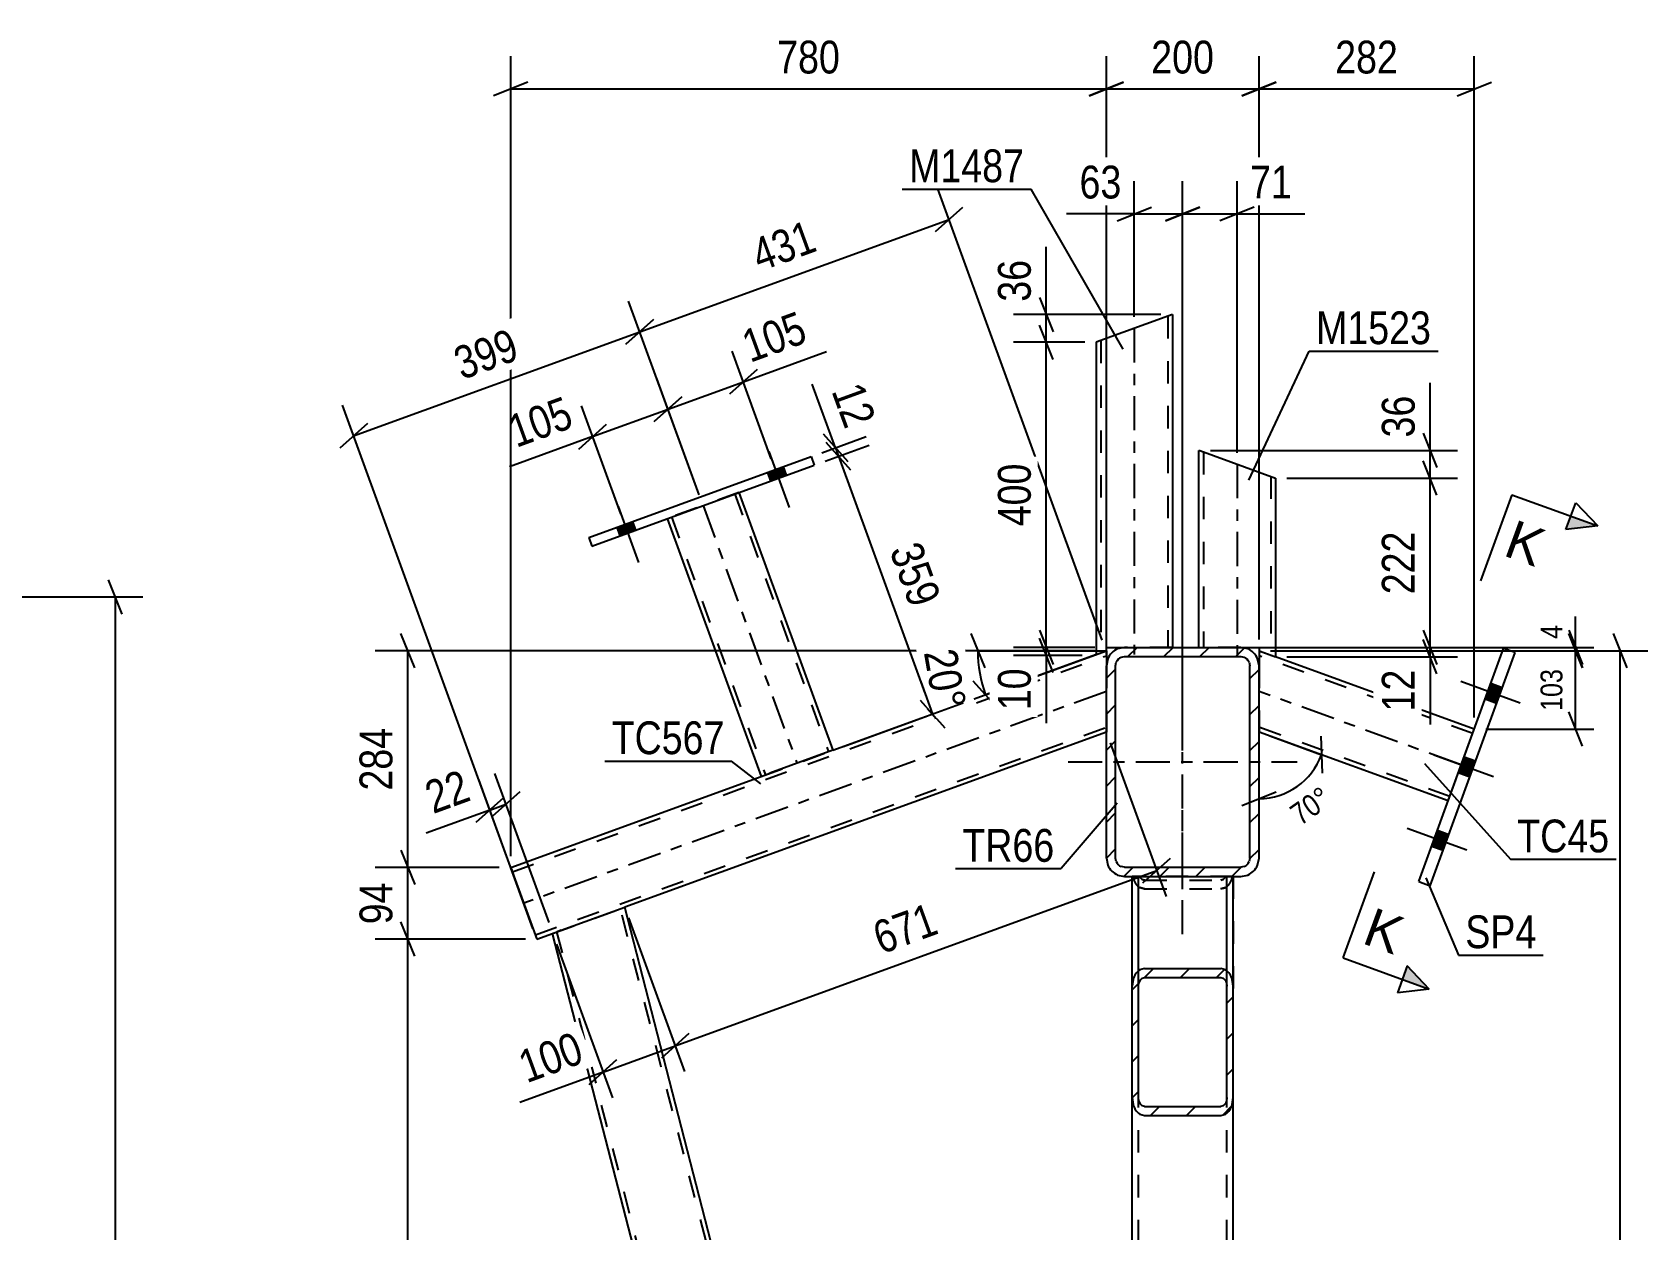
# Model space of a CAD drawing. Header units: millimetres. Extents: x -400 to 789, y -648 to 193.
# Drawn here: x -119.2 to 21.8, y -412.2 to -307.6 of the extents above; entities that cross this region are included whole.
import ezdxf

# ---------------------------------------------------------------- set-up
doc = ezdxf.new("R2010")
doc.units = ezdxf.units.MM
doc.linetypes.add('DXK_LINE_DOT2', pattern=[3.9198, 1.9599, -1.9599])
doc.linetypes.add('DXK_LINE_DOT3', pattern=[5.9187, 2.979, -0.9799, 0.9799, -0.9799])
doc.styles.add('Arial', font='ARIAL.TTF', dxfattribs={"height": 0.2})
doc.styles.add('Arial Narrow', font='ARIALN.TTF', dxfattribs={"height": 0.2})

# ---------------------------------------------------------------- blocks, each defined once
blk = doc.blocks.new('Bolt-392021936-31820 - 2966')
at = {"linetype": 'Continuous'}
for points in [[(-53.63, -345.55), (-55.01, -346.05), (-54.74, -346.8), (-53.36, -346.3)], [(-66.79, -350.34), (-68.17, -350.84), (-67.9, -351.59), (-66.52, -351.09)]]:
    blk.add_hatch(color=1, dxfattribs=at).paths.add_polyline_path(points)
at = {"color": 1, "linetype": 'Continuous'}
for p, q in [((-54.89, -344.23), (-53.12, -349.12)), ((-53.63, -345.55), (-53.36, -346.3)), ((-55.01, -346.05), (-54.74, -346.8)), ((-68.05, -349.02), (-66.27, -353.91)), ((-68.17, -350.84), (-67.9, -351.59)), ((-66.79, -350.34), (-66.52, -351.09))]:
    blk.add_line(p, q, dxfattribs=at)
blk = doc.blocks.new('Bolt-392021936-3100 - 2966')
at = {"linetype": 'Continuous'}
for points in [[(8.65, -366.24), (9.15, -364.86), (8.15, -364.49), (7.65, -365.87)], [(8.65, -366.24), (9.15, -364.86), (8.15, -364.49), (7.65, -365.87)], [(8.65, -366.24), (9.15, -364.86), (8.15, -364.49), (7.65, -365.87)], [(6.31, -372.66), (6.82, -371.28), (5.81, -370.92), (5.31, -372.29)], [(6.31, -372.66), (6.82, -371.28), (5.81, -370.92), (5.31, -372.29)], [(3.98, -379.08), (4.48, -377.7), (3.48, -377.34), (2.98, -378.72)], [(3.98, -379.08), (4.48, -377.7), (3.48, -377.34), (2.98, -378.72)], [(3.98, -379.08), (4.48, -377.7), (3.48, -377.34), (2.98, -378.72)]]:
    blk.add_hatch(color=1, dxfattribs=at).paths.add_polyline_path(points)
at = {"color": 1, "linetype": 'Continuous'}
for p, q in [((10.72, -366.21), (5.52, -364.32)), ((10.72, -366.21), (5.52, -364.32)), ((10.72, -366.21), (5.52, -364.32)), ((9.15, -364.86), (8.15, -364.49)), ((9.15, -364.86), (8.15, -364.49)), ((9.15, -364.86), (8.15, -364.49)), ((8.65, -366.24), (7.65, -365.87)), ((8.65, -366.24), (7.65, -365.87)), ((8.65, -366.24), (7.65, -365.87)), ((8.38, -372.63), (3.18, -370.74)), ((8.38, -372.63), (3.18, -370.74)), ((6.82, -371.28), (5.81, -370.92)), ((6.82, -371.28), (5.81, -370.92)), ((6.31, -372.66), (5.31, -372.29)), ((6.31, -372.66), (5.31, -372.29)), ((6.05, -379.05), (0.85, -377.16)), ((6.05, -379.05), (0.85, -377.16)), ((6.05, -379.05), (0.85, -377.16)), ((4.48, -377.7), (3.48, -377.34)), ((4.48, -377.7), (3.48, -377.34)), ((4.48, -377.7), (3.48, -377.34)), ((3.98, -379.08), (2.98, -378.72)), ((3.98, -379.08), (2.98, -378.72)), ((3.98, -379.08), (2.98, -378.72))]:
    blk.add_line(p, q, dxfattribs=at)
blk = doc.blocks.new('Part-392021936-24973 - 2966')
at = {"color": 2, "linetype": 'Continuous'}
for p, q in [((-73.01, -386.05), (-67.47, -384.03)), ((-23.16, -555.83), (-67.47, -384.03)), ((-73.77, -386.32), (-73.71, -386.3)), ((-25.35, -574.01), (-73.77, -386.32)), ((-73.71, -386.3), (-73.55, -386.24)), ((-73.55, -386.24), (-73.01, -386.05)), ((-25.35, -574.01), (-23.82, -574.01))]:
    blk.add_line(p, q, dxfattribs=at)
at = {"color": 7, "linetype": 'DXK_LINE_DOT2'}
for p, q in [((-23.16, -557.43), (-67.85, -384.17)), ((-73.55, -386.24), (-73.36, -386.17)), ((-73.36, -386.17), (-73.39, -386.18)), ((-73.39, -386.18), (-73.36, -386.17)), ((-24.94, -574.01), (-73.39, -386.18)), ((-73.3, -386.15), (-73.36, -386.17)), ((-73.01, -386.05), (-73.3, -386.15)), ((-23.16, -555.83), (-23.16, -555.83)), ((-23.16, -555.83), (-23.16, -555.83)), ((-23.16, -574.01), (-23.16, -555.83)), ((-23.82, -574.01), (-23.16, -574.01))]:
    blk.add_line(p, q, dxfattribs=at)
blk = doc.blocks.new('Part-392021936-3011 - 2966')
at = {"color": 7, "linetype": 'DXK_LINE_DOT3'}
blk.add_line((-18.76, -386.4), (-18.76, -374.06), dxfattribs=at)
at = {"color": 7, "linetype": 'DXK_LINE_DOT2'}
for p, q in [((-23.16, -391.26), (-23.16, -381.34)), ((-23.16, -381.34), (-23.13, -381.34)), ((-23.16, -381.34), (-23.09, -381.34)), ((-23.09, -381.34), (-22.51, -381.34)), ((-23.09, -381.34), (-23.08, -381.48)), ((-22.62, -391.26), (-22.62, -381.34)), ((-22.47, -381.44), (-22.51, -381.34)), ((-22.29, -381.6), (-22.47, -381.44)), ((-22.09, -381.66), (-22.29, -381.6)), ((-22.09, -381.66), (-15.42, -381.66)), ((-15.22, -381.6), (-15.42, -381.66)), ((-15.05, -381.44), (-15.22, -381.6)), ((-15, -381.34), (-15.05, -381.44)), ((-15, -381.34), (-14.36, -381.34)), ((-14.89, -381.34), (-14.92, -381.34)), ((-14.89, -391.26), (-14.89, -381.34)), ((-14.44, -381.48), (-14.42, -381.34)), ((-14.36, -381.34), (-14.36, -391.26)), ((-22.5, -382.32), (-22.09, -382.44)), ((-22.09, -382.44), (-15.42, -382.44)), ((-15.42, -382.44), (-15.05, -382.33)), ((-15.05, -382.33), (-15.02, -382.32))]:
    blk.add_line(p, q, dxfattribs=at)
for centre, start, end in [((-21.7, -381.16), 193.2949, 235.5336), ((-15.82, -381.16), 304.4664, 346.7051)]:
    blk.add_arc(centre, 1.42, start, end, dxfattribs=at)
blk = doc.blocks.new('Part-392021936-31801 - 2966')
at = {"color": 2, "linetype": 'Continuous'}
for p, q in [((-70.61, -351.73), (-51.19, -344.66)), ((-70.34, -352.48), (-50.92, -345.41)), ((-51.19, -344.66), (-50.92, -345.41)), ((-70.61, -351.73), (-70.34, -352.48))]:
    blk.add_line(p, q, dxfattribs=at)
blk = doc.blocks.new('Part-392021936-3060 - 2966')
at = {"linetype": 'Continuous'}
h = blk.add_hatch(dxfattribs=at)
h.set_pattern_fill('', scale=0.7, style=0, pattern_type=0)
h.set_pattern_definition([(45, (-25.4237, -379.741), (-1.57154, 1.57154), [])])
h.paths.add_polyline_path([(-25.42, -362.94), (-25.42, -379.74), (-25.3, -380.35), (-24.96, -380.87), (-24.44, -381.22), (-23.82, -381.34), (-13.69, -381.34), (-13.08, -381.22), (-12.56, -380.87), (-12.21, -380.35), (-12.09, -379.74), (-12.09, -362.94), (-12.21, -362.33), (-12.56, -361.81), (-13.08, -361.46), (-13.69, -361.34), (-23.82, -361.34), (-24.44, -361.46), (-24.96, -361.81), (-25.3, -362.33)])
h.paths.add_polyline_path([(-24.39, -362.38), (-24.13, -362.2), (-23.82, -362.14), (-13.69, -362.14), (-13.38, -362.2), (-13.12, -362.38), (-12.95, -362.63), (-12.89, -362.94), (-12.89, -379.74), (-12.95, -380.05), (-13.12, -380.31), (-13.38, -380.48), (-13.69, -380.54), (-23.82, -380.54), (-24.13, -380.48), (-24.39, -380.31), (-24.56, -380.05), (-24.62, -379.74), (-24.62, -362.94), (-24.56, -362.63)])
at = {"color": 2, "linetype": 'Continuous'}
for p, q in [((-25.3, -362.33), (-25.42, -362.94)), ((-23.82, -361.34), (-24.44, -361.46)), ((-24.13, -362.2), (-23.82, -362.14)), ((-23.82, -361.34), (-13.69, -361.34)), ((-23.82, -362.14), (-13.69, -362.14)), ((-13.08, -361.46), (-13.69, -361.34)), ((-13.69, -362.14), (-13.38, -362.2)), ((-12.09, -362.94), (-12.21, -362.33)), ((-25.42, -379.74), (-25.42, -362.94)), ((-24.62, -362.94), (-24.56, -362.63)), ((-24.62, -379.74), (-24.62, -362.94)), ((-12.95, -362.63), (-12.89, -362.94)), ((-12.89, -379.74), (-12.89, -362.94)), ((-12.09, -379.74), (-12.09, -362.94)), ((-25.42, -379.74), (-25.3, -380.35)), ((-24.56, -380.05), (-24.62, -379.74)), ((-23.82, -380.54), (-24.13, -380.48)), ((-23.82, -380.54), (-13.69, -380.54)), ((-13.38, -380.48), (-13.69, -380.54)), ((-12.89, -379.74), (-12.95, -380.05)), ((-12.21, -380.35), (-12.09, -379.74)), ((-24.44, -381.22), (-23.82, -381.34)), ((-23.82, -381.34), (-13.69, -381.34)), ((-13.69, -381.34), (-13.08, -381.22))]:
    blk.add_line(p, q, dxfattribs=at)
at = {"color": 7, "linetype": 'DXK_LINE_DOT3'}
for p, q in [((-18.76, -381.34), (-18.76, -361.34)), ((-28.76, -371.34), (-8.76, -371.34))]:
    blk.add_line(p, q, dxfattribs=at)
at = {"color": 2, "linetype": 'Continuous'}
for centre, radius, start, end in [((-23.82, -362.94), 1.6, 112.5, 157.5), ((-23.82, -362.94), 0.8, 112.5, 157.5), ((-13.69, -362.94), 0.8, 22.5, 67.5), ((-13.69, -362.94), 1.6, 22.5, 67.5), ((-23.82, -379.74), 1.6, 202.5, 247.5), ((-23.82, -379.74), 0.8, 202.5, 247.5), ((-13.69, -379.74), 0.8, 292.5, 337.5), ((-13.69, -379.74), 1.6, 292.5, 337.5)]:
    blk.add_arc(centre, radius, start, end, dxfattribs=at)
blk = doc.blocks.new('Part-392021936-3012 - 2966')
at = {"linetype": 'Continuous'}
h = blk.add_hatch(dxfattribs=at)
h.set_pattern_fill('', scale=0.7, style=0, pattern_type=0)
h.set_pattern_definition([(45, (-23.157, -400.6723), (-1.57154, 1.57154), [])])
h.paths.add_polyline_path([(-23.16, -390.94), (-23.16, -400.67), (-23.08, -401.27), (-22.84, -401.77), (-22.5, -402.11), (-22.09, -402.23), (-15.42, -402.23), (-15.02, -402.11), (-14.67, -401.77), (-14.44, -401.27), (-14.36, -400.67), (-14.36, -390.94), (-14.44, -390.35), (-14.67, -389.84), (-15.02, -389.5), (-15.42, -389.38), (-22.09, -389.38), (-22.5, -389.5), (-22.84, -389.84), (-23.08, -390.35)])
h.paths.add_polyline_path([(-22.47, -390.39), (-22.29, -390.22), (-22.09, -390.16), (-15.42, -390.16), (-15.22, -390.22), (-15.05, -390.39), (-14.93, -390.64), (-14.89, -390.94), (-14.89, -400.67), (-14.93, -400.97), (-15.05, -401.22), (-15.22, -401.39), (-15.42, -401.45), (-22.09, -401.45), (-22.29, -401.39), (-22.47, -401.22), (-22.58, -400.97), (-22.62, -400.67), (-22.62, -390.94), (-22.58, -390.64)])
at = {"color": 2, "linetype": 'Continuous'}
for p, q in [((-23.16, -390.94), (-23.16, -381.34)), ((-14.36, -390.94), (-14.36, -381.34)), ((-23.08, -390.35), (-23.16, -390.94)), ((-22.62, -390.94), (-22.58, -390.64)), ((-22.09, -389.38), (-22.5, -389.5)), ((-22.29, -390.22), (-22.09, -390.16)), ((-22.09, -389.38), (-15.42, -389.38)), ((-22.09, -390.16), (-15.42, -390.16)), ((-15.02, -389.5), (-15.42, -389.38)), ((-15.42, -390.16), (-15.22, -390.22)), ((-14.93, -390.64), (-14.89, -390.94)), ((-14.36, -390.94), (-14.44, -390.35)), ((-23.16, -400.67), (-23.16, -390.94)), ((-22.62, -400.67), (-22.62, -390.94)), ((-14.89, -400.67), (-14.89, -390.94)), ((-14.36, -400.67), (-14.36, -390.94)), ((-23.16, -400.67), (-23.08, -401.27)), ((-22.58, -400.97), (-22.62, -400.67)), ((-22.09, -401.45), (-22.29, -401.39)), ((-22.09, -401.45), (-15.42, -401.45)), ((-15.22, -401.39), (-15.42, -401.45)), ((-14.89, -400.67), (-14.93, -400.97)), ((-14.44, -401.27), (-14.36, -400.67)), ((-22.5, -402.11), (-22.09, -402.23)), ((-22.09, -402.23), (-15.42, -402.23)), ((-15.42, -402.23), (-15.02, -402.11))]:
    blk.add_line(p, q, dxfattribs=at)
at = {"color": 7, "linetype": 'DXK_LINE_DOT2'}
for p, q in [((-14.36, -381.34), (-23.16, -381.34)), ((-23.08, -381.48), (-23.09, -381.34)), ((-22.62, -400.67), (-22.62, -381.34)), ((-22.51, -381.34), (-22.47, -381.44)), ((-22.47, -381.44), (-22.29, -381.6)), ((-22.29, -381.6), (-22.09, -381.66)), ((-22.09, -381.66), (-15.42, -381.66)), ((-15.42, -381.66), (-15.22, -381.6)), ((-15.22, -381.6), (-15.05, -381.44)), ((-15.05, -381.44), (-15, -381.34)), ((-14.89, -400.67), (-14.89, -381.34)), ((-14.42, -381.34), (-14.44, -381.48)), ((-22.09, -382.44), (-22.5, -382.32)), ((-22.09, -382.44), (-15.42, -382.44)), ((-15.02, -382.32), (-15.42, -382.44)), ((-23.16, -400.67), (-23.16, -390.94)), ((-14.36, -400.67), (-14.36, -390.94))]:
    blk.add_line(p, q, dxfattribs=at)
for centre, start, end in [((-21.7, -381.16), 193.2949, 235.5336), ((-15.82, -381.16), 304.4664, 346.7051)]:
    blk.add_arc(centre, 1.42, start, end, dxfattribs=at)
at = {"color": 2, "linetype": 'Continuous'}
for centre, radius, start, end in [((-21.7, -390.67), 1.42, 124.4664, 166.7051), ((-21.89, -390.81), 0.709, 124.4664, 166.7051), ((-15.62, -390.81), 0.709, 13.2949, 55.5336), ((-15.82, -390.67), 1.42, 13.2949, 55.5336), ((-21.7, -400.94), 1.42, 193.2949, 235.5336), ((-21.89, -400.81), 0.709, 193.2949, 235.5336), ((-15.62, -400.81), 0.709, 304.4664, 346.7051), ((-15.82, -400.94), 1.42, 304.4664, 346.7051)]:
    blk.add_arc(centre, radius, start, end, dxfattribs=at)
blk = doc.blocks.new('Part-392021936-31811 - 2966')
at = {"color": 2, "linetype": 'Continuous'}
for p, q in [((-19.65, -332.25), (-26.31, -334.68)), ((-19.65, -332.25), (-19.65, -361.34)), ((-26.31, -334.68), (-26.31, -361.96)), ((-26.31, -361.96), (-25.42, -361.63)), ((-25.42, -361.63), (-25.42, -361.34)), ((-25.42, -361.34), (-23.82, -361.34))]:
    blk.add_line(p, q, dxfattribs=at)
at = {"color": 7, "linetype": 'DXK_LINE_DOT2'}
for p, q in [((-20.05, -332.4), (-20.05, -361.34)), ((-25.91, -334.53), (-25.88, -334.52)), ((-25.91, -334.53), (-25.91, -361.81)), ((-19.65, -361.34), (-23.82, -361.34))]:
    blk.add_line(p, q, dxfattribs=at)
at = {"color": 7, "linetype": 'DXK_LINE_DOT3'}
blk.add_line((-22.98, -333.47), (-22.98, -361.96), dxfattribs=at)
blk = doc.blocks.new('Part-392021936-3123 - 2966')
at = {"color": 7, "linetype": 'DXK_LINE_DOT2'}
for p, q in [((-14.36, -381.34), (-23.16, -381.34)), ((-23.16, -400.67), (-23.16, -381.34)), ((-22.62, -574.01), (-22.62, -381.34)), ((-14.89, -574.01), (-14.89, -381.34)), ((-14.36, -400.67), (-14.36, -381.34)), ((-23.16, -574.01), (-23.16, -554.68)), ((-14.36, -574.01), (-14.36, -554.68)), ((-14.36, -574.01), (-23.16, -574.01))]:
    blk.add_line(p, q, dxfattribs=at)
at = {"color": 2, "linetype": 'Continuous'}
for p, q in [((-23.16, -554.68), (-23.16, -400.67)), ((-14.36, -554.68), (-14.36, -400.67))]:
    blk.add_line(p, q, dxfattribs=at)
blk = doc.blocks.new('Part-392021936-3147 - 2966')
at = {"color": 2, "linetype": 'Continuous'}
for p, q in [((1.86, -381.78), (9.27, -361.42)), ((2.86, -382.15), (10.27, -361.79)), ((10.27, -361.79), (9.27, -361.42)), ((1.86, -381.78), (2.86, -382.15))]:
    blk.add_line(p, q, dxfattribs=at)
blk = doc.blocks.new('Part-392021936-3167 - 2966')
at = {"color": 2, "linetype": 'Continuous'}
for p, q in [((-12.09, -361.63), (-12.09, -362.48)), ((6.7, -368.47), (-10.66, -362.15)), ((-12.09, -362.48), (-12.09, -362.94)), ((4.42, -374.74), (-12.09, -368.73))]:
    blk.add_line(p, q, dxfattribs=at)
at = {"color": 7, "linetype": 'DXK_LINE_DOT2'}
for p, q in [((-12.09, -361.63), (-12.09, -361.7)), ((-12.09, -361.63), (-10.66, -362.15)), ((-12.09, -361.7), (-12.09, -361.88)), ((6.57, -368.85), (-12.09, -362.06)), ((-12.09, -362.94), (-12.09, -368.73)), ((4.56, -374.36), (-12.09, -368.3)), ((4.42, -374.74), (6.7, -368.47))]:
    blk.add_line(p, q, dxfattribs=at)
at = {"color": 7, "linetype": 'DXK_LINE_DOT3'}
blk.add_line((5.56, -371.6), (-12.09, -365.18), dxfattribs=at)
blk = doc.blocks.new('Part-392021936-24977 - 2966')
at = {"color": 7, "linetype": 'DXK_LINE_DOT2'}
for p, q in [((-77.28, -380.93), (-25.42, -362.06)), ((-26.31, -361.96), (-25.42, -361.63)), ((-25.42, -361.88), (-25.42, -361.63)), ((-25.42, -362.94), (-25.42, -368.73)), ((-75.27, -386.45), (-25.42, -368.3)), ((-55.56, -372.6), (-49.3, -370.32)), ((-77.42, -380.56), (-77.4, -380.61)), ((-77.4, -380.61), (-77.34, -380.78)), ((-73.77, -386.32), (-67.47, -384.03))]:
    blk.add_line(p, q, dxfattribs=at)
at = {"color": 2, "linetype": 'Continuous'}
for p, q in [((-49.3, -370.32), (-26.31, -361.96)), ((-25.42, -361.63), (-25.42, -361.7)), ((-25.42, -361.7), (-25.42, -361.88)), ((-25.42, -361.88), (-25.42, -362.94)), ((-25.42, -368.73), (-67.47, -384.03)), ((-77.42, -380.56), (-55.56, -372.6)), ((-77.42, -380.56), (-77.14, -381.31)), ((-77.14, -381.31), (-75.14, -386.82)), ((-75.14, -386.82), (-73.77, -386.32))]:
    blk.add_line(p, q, dxfattribs=at)
at = {"color": 7, "linetype": 'DXK_LINE_DOT3'}
blk.add_line((-25.42, -365.18), (-76.28, -383.69), dxfattribs=at)
blk = doc.blocks.new('Part-392021936-31800 - 2966')
at = {"color": 7, "linetype": 'DXK_LINE_DOT2'}
for p, q in [((-57.5, -347.8), (-63.76, -350.08)), ((-57.87, -347.94), (-49.68, -370.46)), ((-57.5, -347.8), (-57.5, -347.8)), ((-57.5, -347.8), (-57.5, -347.8)), ((-63.76, -350.08), (-63.76, -350.08)), ((-63.76, -350.08), (-63.76, -350.08)), ((-63.39, -349.94), (-55.19, -372.47)), ((-55.19, -372.47), (-55.16, -372.46)), ((-55.16, -372.46), (-55.1, -372.43)), ((-55.1, -372.43), (-55.08, -372.43)), ((-55.08, -372.43), (-54.96, -372.38))]:
    blk.add_line(p, q, dxfattribs=at)
at = {"color": 2, "linetype": 'Continuous'}
for p, q in [((-57.5, -347.8), (-49.3, -370.32)), ((-63.76, -350.08), (-55.56, -372.6)), ((-49.3, -370.32), (-54.81, -372.33)), ((-55.56, -372.6), (-54.81, -372.33))]:
    blk.add_line(p, q, dxfattribs=at)
at = {"color": 7, "linetype": 'DXK_LINE_DOT3'}
blk.add_line((-60.63, -348.94), (-52.43, -371.46), dxfattribs=at)
blk = doc.blocks.new('Part-392021936-31810 - 2966')
at = {"color": 2, "linetype": 'Continuous'}
for p, q in [((-17.33, -344.12), (-17.27, -344.14)), ((-17.33, -361.34), (-17.33, -344.12)), ((-17.27, -344.14), (-10.66, -346.54)), ((-10.66, -346.54), (-10.66, -362.15)), ((-13.69, -361.34), (-12.09, -361.34)), ((-12.09, -361.34), (-12.09, -361.63)), ((-12.09, -361.63), (-10.72, -362.13)), ((-10.66, -362.15), (-10.72, -362.13))]:
    blk.add_line(p, q, dxfattribs=at)
at = {"color": 7, "linetype": 'DXK_LINE_DOT2'}
for p, q in [((-16.93, -344.26), (-16.93, -361.34)), ((-16.93, -344.26), (-16.9, -344.27)), ((-11.06, -346.4), (-11.06, -362.01)), ((-13.69, -361.34), (-17.33, -361.34))]:
    blk.add_line(p, q, dxfattribs=at)
at = {"color": 7, "linetype": 'DXK_LINE_DOT3'}
blk.add_line((-14, -345.33), (-14, -362.15), dxfattribs=at)
blk = doc.blocks.new('Bolt-392021936-31821 - 2966')
at = {"linetype": 'Continuous'}
for points in [[(-53.63, -345.55), (-55.01, -346.05), (-54.74, -346.8), (-53.36, -346.3)], [(-66.79, -350.34), (-68.17, -350.84), (-67.9, -351.59), (-66.52, -351.09)]]:
    blk.add_hatch(color=1, dxfattribs=at).paths.add_polyline_path(points)
at = {"color": 1, "linetype": 'Continuous'}
for p, q in [((-54.89, -344.23), (-53.12, -349.12)), ((-53.63, -345.55), (-53.36, -346.3)), ((-55.01, -346.05), (-54.74, -346.8)), ((-68.05, -349.02), (-66.27, -353.91)), ((-68.17, -350.84), (-67.9, -351.59)), ((-66.79, -350.34), (-66.52, -351.09))]:
    blk.add_line(p, q, dxfattribs=at)
blk = doc.blocks.new('StraightDimension-392021936-30990 - 2966')
at = {"color": 7, "linetype": 'Continuous'}
for p, q in [((-85.81, -363.13), (-87.01, -360.13)), ((-26.42, -361.63), (-89.26, -361.63)), ((-86.41, -380.56), (-86.41, -361.63)), ((-87.01, -379.06), (-85.81, -382.06)), ((-78.42, -380.56), (-89.26, -380.56))]:
    blk.add_line(p, q, dxfattribs=at)
at = {"color": 0}
blk.add_wipeout([(-87.16, -367.75), (-91.36, -367.75), (-91.36, -374.44), (-87.16, -374.44)], dxfattribs=at)
at = {"color": 3, "style": 'Arial Narrow'}
blk.add_text('284', height=2.863, rotation=90.0002, dxfattribs=at).set_placement((-87.76, -373.84))
blk = doc.blocks.new('StraightDimension-392021936-3341 - 2966')
at = {"color": 7, "linetype": 'Continuous'}
for p, q in [((14.95, -360.13), (16.15, -363.13)), ((-11.09, -361.63), (17.15, -361.63)), ((15.55, -368.47), (15.55, -361.63)), ((16.15, -369.97), (14.95, -366.97)), ((7.7, -368.47), (17.15, -368.47))]:
    blk.add_line(p, q, dxfattribs=at)
at = {"color": 0}
blk.add_wipeout([(14.8, -362.82), (12, -362.82), (12, -367.28), (14.8, -367.28)], dxfattribs=at)
at = {"color": 3, "style": 'Arial Narrow'}
blk.add_text('103', height=1.909, rotation=90.0002, dxfattribs=at).set_placement((14.4, -366.88))
blk = doc.blocks.new('StraightDimension-392021936-3247 - 2966')
at = {"color": 7, "linetype": 'Continuous'}
for p, q in [((20.05, -363.13), (18.85, -360.13)), ((-11.09, -361.63), (21.85, -361.63)), ((19.45, -574.01), (19.45, -361.63)), ((18.85, -572.51), (20.05, -575.51)), ((-12.69, -574.01), (21.85, -574.01))]:
    blk.add_line(p, q, dxfattribs=at)
at = {"color": 0}
blk.add_wipeout([(18.7, -463.56), (14.5, -463.56), (14.5, -472.08), (18.7, -472.08)], dxfattribs=at)
at = {"color": 3, "style": 'Arial Narrow'}
blk.add_text('3186', height=2.863, rotation=90.0002, dxfattribs=at).set_placement((18.1, -471.48))
blk = doc.blocks.new('StraightDimension-392021936-39986 - 2966')
at = {"color": 7, "linetype": 'Continuous'}
for p, q in [((-54.67, -344.86), (-58.09, -335.45)), ((-55.91, -337.05), (-58.32, -339.21)), ((-60.97, -348), (-64.67, -337.85)), ((-63.69, -340.53), (-57.11, -338.13)), ((-64.9, -341.6), (-62.49, -339.45))]:
    blk.add_line(p, q, dxfattribs=at)
at = {"color": 0}
blk.add_wipeout([(-50.6, -334.96), (-52.03, -331.01), (-58.31, -333.3), (-56.88, -337.25)], dxfattribs=at)
at = {"color": 7, "linetype": 'Continuous'}
blk.add_line((-57.11, -338.13), (-49.85, -335.49), dxfattribs=at)
blk.add_line((-57.11, -338.13), (-49.85, -335.49), dxfattribs=at)
at = {"color": 3, "style": 'Arial Narrow'}
blk.add_text('105', height=2.863, rotation=20.002, dxfattribs=at).set_placement((-56.52, -336.48))
blk = doc.blocks.new('StraightDimension-392021936-39987 - 2966')
at = {"color": 7, "linetype": 'Continuous'}
for p, q in [((-60.97, -348), (-64.67, -337.85)), ((-62.49, -339.45), (-64.9, -341.6)), ((-67.82, -349.65), (-71.25, -340.24)), ((-70.27, -342.92), (-63.69, -340.53)), ((-71.47, -344), (-69.07, -341.84))]:
    blk.add_line(p, q, dxfattribs=at)
at = {"color": 0}
blk.add_wipeout([(-71.02, -342.39), (-72.46, -338.45), (-78.74, -340.73), (-77.3, -344.68)], dxfattribs=at)
at = {"color": 7, "linetype": 'Continuous'}
blk.add_line((-70.27, -342.92), (-77.54, -345.56), dxfattribs=at)
blk.add_line((-70.27, -342.92), (-77.54, -345.56), dxfattribs=at)
at = {"color": 3, "style": 'Arial Narrow'}
blk.add_text('105', height=2.863, rotation=20.002, dxfattribs=at).set_placement((-76.94, -343.91))
blk = doc.blocks.new('StraightDimension-392021936-40179 - 2966')
at = {"color": 7, "linetype": 'Continuous'}
for p, q in [((2.25, -359.84), (3.45, -362.84)), ((3.45, -363.65), (2.25, -360.65)), ((-11.09, -361.34), (5.25, -361.34)), ((-9.66, -362.15), (5.25, -362.15)), ((2.85, -362.15), (2.85, -361.34)), ((2.85, -362.15), (2.85, -368.06)), ((2.85, -362.15), (2.85, -368.06))]:
    blk.add_line(p, q, dxfattribs=at)
at = {"color": 0}
blk.add_wipeout([(2.1, -362.68), (-2.1, -362.68), (-2.1, -367.53), (2.1, -367.53)], dxfattribs=at)
at = {"color": 3, "style": 'Arial Narrow'}
blk.add_text('12', height=2.863, rotation=90.0002, dxfattribs=at).set_placement((1.5, -366.93))
blk = doc.blocks.new('AngleDimension-392021936-31032 - 2966')
at = {"color": 7, "linetype": 'Continuous'}
for p, q in [((-37.24, -360.13), (-36.04, -363.13)), ((-36.64, -361.63), (-25.42, -361.63)), ((-35.97, -365.47), (-25.42, -361.63)), ((-26.36, -361.97), (-35.97, -365.47)), ((-34.89, -366.67), (-37.04, -364.27))]:
    blk.add_line(p, q, dxfattribs=at)
blk.add_arc((-25.42, -361.63), 11.22, 180, 199.9999, dxfattribs=at)
at = {"color": 0}
blk.add_wipeout([(-40.94, -367.65), (-36.8, -366.92), (-37.92, -360.56), (-42.06, -361.29)], dxfattribs=at)
at = {"color": 3, "style": 'Arial Narrow'}
blk.add_text('20°', height=2.863, rotation=-80.0021, dxfattribs=at).set_placement((-41.36, -361.77))
blk = doc.blocks.new('StraightDimension-392021936-31007 - 2966')
at = {"color": 7, "linetype": 'Continuous'}
for p, q in [((-74.08, -385.37), (-78.82, -372.35)), ((-75.48, -385.88), (-80.22, -372.86)), ((-80.45, -376.61), (-78.04, -374.46)), ((-79.25, -375.54), (-77.85, -375.03)), ((-76.64, -373.95), (-79.05, -376.1))]:
    blk.add_line(p, q, dxfattribs=at)
at = {"color": 0}
blk.add_wipeout([(-80, -375.01), (-81.43, -371.06), (-86, -372.73), (-84.56, -376.67)], dxfattribs=at)
at = {"color": 7, "linetype": 'Continuous'}
blk.add_line((-79.25, -375.54), (-84.8, -377.56), dxfattribs=at)
blk.add_line((-79.25, -375.54), (-84.8, -377.56), dxfattribs=at)
at = {"color": 3, "style": 'Arial Narrow'}
blk.add_text('22', height=2.863, rotation=20.0077, dxfattribs=at).set_placement((-84.2, -375.9))
blk = doc.blocks.new('StraightDimension-392021936-3349 - 2966')
at = {"color": 7, "linetype": 'Continuous'}
for p, q in [((15.55, -361.34), (15.55, -358.62)), ((15.55, -361.34), (15.55, -358.62)), ((14.95, -359.84), (16.15, -362.84)), ((16.15, -363.13), (14.95, -360.13)), ((-12.69, -361.34), (17.15, -361.34)), ((-11.09, -361.63), (17.15, -361.63)), ((15.55, -361.63), (15.55, -361.34))]:
    blk.add_line(p, q, dxfattribs=at)
at = {"color": 0}
blk.add_wipeout([(14.8, -358.97), (12, -358.97), (12, -360.99), (14.8, -360.99)], dxfattribs=at)
at = {"color": 3, "style": 'Arial Narrow'}
blk.add_text('4', height=1.91, rotation=90.0002, dxfattribs=at).set_placement((14.4, -360.59))
blk = doc.blocks.new('AngleDimension-392021936-3357 - 2966')
at = {"color": 7, "linetype": 'Continuous'}
for p, q in [((-6.63, -370.71), (-12.09, -368.73)), ((-12.09, -374.54), (-12.09, -368.73)), ((-11.15, -369.07), (-6.63, -370.71)), ((-6.68, -369.1), (-6.58, -372.33)), ((-13.59, -375.14), (-10.59, -373.94))]:
    blk.add_line(p, q, dxfattribs=at)
blk.add_arc((-12.09, -368.73), 5.81, 270, 340, dxfattribs=at)
at = {"color": 0}
blk.add_wipeout([(-5.04, -375.04), (-6.65, -372.74), (-10.18, -375.21), (-8.57, -377.51)], dxfattribs=at)
at = {"color": 3, "style": 'Arial Narrow'}
blk.add_text('70°', height=1.909, rotation=35.002, dxfattribs=at).set_placement((-8.47, -376.95))
blk = doc.blocks.new('StraightDimension-392021936-30950 - 2966')
at = {"color": 7, "linetype": 'Continuous'}
for p, q in [((-12.09, -360.63), (-12.09, -309.69)), ((6.7, -367.47), (6.7, -309.69)), ((-10.59, -311.94), (-13.59, -313.14)), ((-12.09, -312.54), (6.7, -312.54)), ((5.2, -313.14), (8.2, -311.94))]:
    blk.add_line(p, q, dxfattribs=at)
at = {"color": 0}
blk.add_wipeout([(0.65, -311.79), (0.65, -307.59), (-6.04, -307.59), (-6.04, -311.79)], dxfattribs=at)
at = {"color": 3, "style": 'Arial Narrow'}
blk.add_text('282', height=2.863, dxfattribs=at).set_placement((-5.44, -311.19))
blk = doc.blocks.new('StraightDimension-392021936-39955 - 2966')
at = {"color": 7, "linetype": 'Continuous'}
for p, q in [((-25.77, -360.69), (-40.12, -321.26)), ((-40.35, -325.01), (-37.94, -322.86)), ((-66.15, -333.77), (-39.14, -323.94)), ((-60.97, -348.01), (-67.13, -331.09)), ((-64.95, -332.69), (-67.36, -334.84))]:
    blk.add_line(p, q, dxfattribs=at)
at = {"color": 0}
blk.add_wipeout([(-49.76, -327), (-51.2, -323.06), (-57.48, -325.34), (-56.05, -329.29)], dxfattribs=at)
at = {"color": 3, "style": 'Arial Narrow'}
blk.add_text('431', height=2.863, rotation=20.002, dxfattribs=at).set_placement((-55.69, -328.52))
blk = doc.blocks.new('StraightDimension-392021936-30951 - 2966')
at = {"color": 7, "linetype": 'Continuous'}
for p, q in [((-25.42, -361.94), (-25.42, -309.69)), ((-12.09, -360.63), (-12.09, -309.69)), ((-23.92, -311.94), (-26.92, -313.14)), ((-25.42, -312.54), (-12.09, -312.54)), ((-13.59, -313.14), (-10.59, -311.94))]:
    blk.add_line(p, q, dxfattribs=at)
at = {"color": 0}
blk.add_wipeout([(-15.41, -311.79), (-15.41, -307.59), (-22.1, -307.59), (-22.1, -311.79)], dxfattribs=at)
at = {"color": 3, "style": 'Arial Narrow'}
blk.add_text('200', height=2.863, dxfattribs=at).set_placement((-21.5, -311.19))
blk = doc.blocks.new('StraightDimension-392021936-30952 - 2966')
at = {"color": 7, "linetype": 'Continuous'}
for p, q in [((-77.42, -379.56), (-77.42, -309.69)), ((-25.42, -361.94), (-25.42, -309.69)), ((-75.92, -311.94), (-78.92, -313.14)), ((-77.42, -312.54), (-25.42, -312.54)), ((-26.92, -313.14), (-23.92, -311.94))]:
    blk.add_line(p, q, dxfattribs=at)
at = {"color": 0}
blk.add_wipeout([(-48.08, -311.79), (-48.08, -307.59), (-54.76, -307.59), (-54.76, -311.79)], dxfattribs=at)
at = {"color": 3, "style": 'Arial Narrow'}
blk.add_text('780', height=2.863, dxfattribs=at).set_placement((-54.16, -311.19))
blk = doc.blocks.new('StraightDimension-392021936-30991 - 2966')
at = {"color": 7, "linetype": 'Continuous'}
for p, q in [((-87.01, -379.06), (-85.81, -382.06)), ((-78.42, -380.56), (-89.26, -380.56)), ((-86.41, -386.82), (-86.41, -380.56)), ((-85.81, -388.32), (-87.01, -385.32)), ((-76.14, -386.82), (-89.26, -386.82))]:
    blk.add_line(p, q, dxfattribs=at)
at = {"color": 0}
blk.add_wipeout([(-87.16, -381.26), (-91.36, -381.26), (-91.36, -386.12), (-87.16, -386.12)], dxfattribs=at)
at = {"color": 3, "style": 'Arial Narrow'}
blk.add_text('94', height=2.863, rotation=90.0002, dxfattribs=at).set_placement((-87.76, -385.52))
blk = doc.blocks.new('StraightDimension-392021936-30992 - 2966')
at = {"color": 7, "linetype": 'Continuous'}
for p, q in [((-85.81, -388.32), (-87.01, -385.32)), ((-76.14, -386.82), (-89.26, -386.82)), ((-86.41, -574.01), (-86.41, -386.82)), ((-87.01, -572.51), (-85.81, -575.51)), ((-26.35, -574.01), (-89.26, -574.01))]:
    blk.add_line(p, q, dxfattribs=at)
at = {"color": 0}
blk.add_wipeout([(-87.16, -476.16), (-91.36, -476.16), (-91.36, -484.67), (-87.16, -484.67)], dxfattribs=at)
at = {"color": 3, "style": 'Arial Narrow'}
blk.add_text('2808', height=2.863, rotation=90.0002, dxfattribs=at).set_placement((-87.76, -484.07))
blk = doc.blocks.new('StraightDimension-392021936-31043 - 2966')
at = {"color": 7, "linetype": 'Continuous'}
for p, q in [((-25.08, -369.67), (-20.2, -383.09)), ((-22.22, -381.91), (-19.81, -379.76)), ((-63.07, -396.14), (-21.02, -380.83)), ((-67.13, -384.97), (-62.25, -398.39)), ((-61.86, -395.06), (-64.27, -397.22))]:
    blk.add_line(p, q, dxfattribs=at)
at = {"color": 0}
blk.add_wipeout([(-39.16, -386.64), (-40.59, -382.69), (-46.88, -384.98), (-45.44, -388.93)], dxfattribs=at)
at = {"color": 3, "style": 'Arial Narrow'}
blk.add_text('671', height=2.863, rotation=20.002, dxfattribs=at).set_placement((-45.08, -388.16))
blk = doc.blocks.new('StraightDimension-392021936-31044 - 2966')
at = {"color": 7, "linetype": 'Continuous'}
for p, q in [((-67.13, -384.97), (-62.25, -398.39)), ((-73.43, -387.26), (-68.54, -400.69)), ((-69.36, -398.43), (-63.07, -396.14)), ((-61.86, -395.06), (-64.27, -397.22)), ((-70.57, -399.51), (-68.16, -397.35))]:
    blk.add_line(p, q, dxfattribs=at)
at = {"color": 0}
blk.add_wipeout([(-70.11, -397.9), (-71.55, -393.96), (-77.83, -396.24), (-76.39, -400.19)], dxfattribs=at)
at = {"color": 7, "linetype": 'Continuous'}
blk.add_line((-69.36, -398.43), (-76.63, -401.08), dxfattribs=at)
blk.add_line((-69.36, -398.43), (-76.63, -401.08), dxfattribs=at)
at = {"color": 3, "style": 'Arial Narrow'}
blk.add_text('100', height=2.863, rotation=20.002, dxfattribs=at).set_placement((-76.03, -399.42))
blk = doc.blocks.new('StraightDimension-392021936-39956 - 2966')
at = {"color": 7, "linetype": 'Continuous'}
for p, q in [((-60.97, -348.01), (-67.13, -331.09)), ((-67.36, -334.84), (-64.95, -332.69)), ((-91.14, -342.86), (-66.15, -333.77)), ((-77.76, -379.62), (-92.11, -340.18)), ((-89.93, -341.78), (-92.34, -343.94))]:
    blk.add_line(p, q, dxfattribs=at)
at = {"color": 0}
blk.add_wipeout([(-75.76, -336.46), (-77.2, -332.52), (-83.48, -334.8), (-82.04, -338.75)], dxfattribs=at)
at = {"color": 3, "style": 'Arial Narrow'}
blk.add_text('399', height=2.863, rotation=20.002, dxfattribs=at).set_placement((-81.68, -337.98))
blk = doc.blocks.new('StraightDimension-392021936-40033 - 2966')
at = {"color": 7, "linetype": 'Continuous'}
for p, q in [((-49.98, -345.07), (-46.12, -343.66)), ((-47.72, -345.84), (-49.88, -343.43)), ((-48.8, -344.64), (-40.6, -367.16)), ((-48.36, -369.98), (-37.93, -366.18)), ((-41.68, -365.95), (-39.53, -368.36))]:
    blk.add_line(p, q, dxfattribs=at)
at = {"color": 0}
blk.add_wipeout([(-42.85, -358.78), (-38.91, -357.35), (-41.19, -351.06), (-45.14, -352.5)], dxfattribs=at)
at = {"color": 3, "style": 'Arial Narrow'}
blk.add_text('359', height=2.863, rotation=-69.9983, dxfattribs=at).set_placement((-44.37, -352.86))
blk = doc.blocks.new('StraightDimension-392021936-40034 - 2966')
at = {"color": 7, "linetype": 'Continuous'}
for p, q in [((-50.15, -342.68), (-48, -345.09)), ((-50.25, -344.32), (-46.39, -342.91)), ((-49.98, -345.07), (-46.12, -343.66)), ((-47.72, -345.84), (-49.88, -343.43)), ((-49.07, -343.89), (-48.8, -344.64))]:
    blk.add_line(p, q, dxfattribs=at)
at = {"color": 0}
blk.add_wipeout([(-48.55, -343.14), (-44.6, -341.7), (-46.26, -337.14), (-50.21, -338.57)], dxfattribs=at)
at = {"color": 7, "linetype": 'Continuous'}
blk.add_line((-49.07, -343.89), (-51.09, -338.34), dxfattribs=at)
blk.add_line((-49.07, -343.89), (-51.09, -338.34), dxfattribs=at)
at = {"color": 3, "style": 'Arial Narrow'}
blk.add_text('12', height=2.863, rotation=-69.9983, dxfattribs=at).set_placement((-49.44, -338.93))
blk = doc.blocks.new('StraightDimension-392021936-40071 - 2966')
at = {"color": 7, "linetype": 'Continuous'}
for p, q in [((-30.67, -332.25), (-30.67, -326.35)), ((-30.67, -332.25), (-30.67, -326.35)), ((-31.27, -330.75), (-30.07, -333.75)), ((-20.65, -332.25), (-33.52, -332.25)), ((-30.67, -334.68), (-30.67, -332.25)), ((-30.07, -336.18), (-31.27, -333.18)), ((-27.31, -334.68), (-33.52, -334.68))]:
    blk.add_line(p, q, dxfattribs=at)
at = {"color": 0}
blk.add_wipeout([(-31.42, -326.87), (-35.62, -326.87), (-35.62, -331.73), (-31.42, -331.73)], dxfattribs=at)
at = {"color": 3, "style": 'Arial Narrow'}
blk.add_text('36', height=2.863, rotation=90.0002, dxfattribs=at).set_placement((-32.02, -331.13))
blk = doc.blocks.new('StraightDimension-392021936-40072 - 2966')
at = {"color": 7, "linetype": 'Continuous'}
for p, q in [((-30.07, -336.18), (-31.27, -333.18)), ((-27.31, -334.68), (-33.52, -334.68)), ((-30.67, -361.34), (-30.67, -334.68)), ((-31.27, -359.84), (-30.07, -362.84)), ((-26.42, -361.34), (-33.52, -361.34))]:
    blk.add_line(p, q, dxfattribs=at)
at = {"color": 0}
blk.add_wipeout([(-31.42, -344.67), (-35.62, -344.67), (-35.62, -351.35), (-31.42, -351.35)], dxfattribs=at)
at = {"color": 3, "style": 'Arial Narrow'}
blk.add_text('400', height=2.863, rotation=90.0002, dxfattribs=at).set_placement((-32.02, -350.75))
blk = doc.blocks.new('StraightDimension-392021936-40073 - 2966')
at = {"color": 7, "linetype": 'Continuous'}
for p, q in [((-31.27, -359.84), (-30.07, -362.84)), ((-30.07, -363.54), (-31.27, -360.54)), ((-26.42, -361.34), (-33.52, -361.34)), ((-27.54, -362.04), (-33.52, -362.04)), ((-30.67, -362.04), (-30.67, -361.34)), ((-30.67, -362.04), (-30.67, -367.95)), ((-30.67, -362.04), (-30.67, -367.95))]:
    blk.add_line(p, q, dxfattribs=at)
at = {"color": 0}
blk.add_wipeout([(-31.42, -362.56), (-35.62, -362.56), (-35.62, -367.42), (-31.42, -367.42)], dxfattribs=at)
at = {"color": 3, "style": 'Arial Narrow'}
blk.add_text('10', height=2.863, rotation=90.0002, dxfattribs=at).set_placement((-32.02, -366.82))
blk = doc.blocks.new('StraightDimension-392021936-40104 - 2966')
at = {"color": 7, "linetype": 'Continuous'}
for p, q in [((-18.76, -370.34), (-18.76, -320.61)), ((-14, -344.33), (-14, -320.61)), ((-20.26, -324.06), (-17.26, -322.86)), ((-12.5, -322.86), (-15.5, -324.06)), ((-18.76, -323.46), (-14, -323.46)), ((-14, -323.46), (-8.09, -323.46)), ((-14, -323.46), (-8.09, -323.46))]:
    blk.add_line(p, q, dxfattribs=at)
at = {"color": 0}
blk.add_wipeout([(-8.61, -322.71), (-8.61, -318.51), (-13.47, -318.51), (-13.47, -322.71)], dxfattribs=at)
at = {"color": 3, "style": 'Arial Narrow'}
blk.add_text('71', height=2.863, dxfattribs=at).set_placement((-12.87, -322.11))
blk = doc.blocks.new('StraightDimension-392021936-40105 - 2966')
at = {"color": 7, "linetype": 'Continuous'}
for p, q in [((-22.98, -332.46), (-22.98, -320.61)), ((-18.76, -370.34), (-18.76, -320.61)), ((-24.48, -324.06), (-21.48, -322.86)), ((-17.26, -322.86), (-20.26, -324.06)), ((-22.98, -323.46), (-28.89, -323.46)), ((-22.98, -323.46), (-28.89, -323.46)), ((-22.98, -323.46), (-18.76, -323.46))]:
    blk.add_line(p, q, dxfattribs=at)
at = {"color": 0}
blk.add_wipeout([(-23.51, -322.71), (-23.51, -318.51), (-28.36, -318.51), (-28.36, -322.71)], dxfattribs=at)
at = {"color": 3, "style": 'Arial Narrow'}
blk.add_text('63', height=2.863, dxfattribs=at).set_placement((-27.76, -322.11))
blk = doc.blocks.new('StraightDimension-392021936-40177 - 2966')
at = {"color": 7, "linetype": 'Continuous'}
for p, q in [((2.85, -344.12), (2.85, -338.21)), ((2.85, -344.12), (2.85, -338.21)), ((2.25, -342.62), (3.45, -345.62)), ((-16.33, -344.12), (5.25, -344.12)), ((2.85, -346.54), (2.85, -344.12)), ((3.45, -348.04), (2.25, -345.04)), ((-9.66, -346.54), (5.25, -346.54))]:
    blk.add_line(p, q, dxfattribs=at)
at = {"color": 0}
blk.add_wipeout([(2.1, -338.74), (-2.1, -338.74), (-2.1, -343.59), (2.1, -343.59)], dxfattribs=at)
at = {"color": 3, "style": 'Arial Narrow'}
blk.add_text('36', height=2.863, rotation=90.0002, dxfattribs=at).set_placement((1.5, -342.99))
blk = doc.blocks.new('StraightDimension-392021936-40178 - 2966')
at = {"color": 7, "linetype": 'Continuous'}
for p, q in [((3.45, -348.04), (2.25, -345.04)), ((-9.66, -346.54), (5.25, -346.54)), ((2.85, -361.34), (2.85, -346.54)), ((2.25, -359.84), (3.45, -362.84)), ((-11.09, -361.34), (5.25, -361.34))]:
    blk.add_line(p, q, dxfattribs=at)
at = {"color": 0}
blk.add_wipeout([(2.1, -350.6), (-2.1, -350.6), (-2.1, -357.29), (2.1, -357.29)], dxfattribs=at)
at = {"color": 3, "style": 'Arial Narrow'}
blk.add_text('222', height=2.863, rotation=90.0002, dxfattribs=at).set_placement((1.5, -356.69))
blk = doc.blocks.new('StraightDimension-392021936-7901 - 7466')
at = {"color": 7, "linetype": 'Continuous'}
for p, q in [((-111.34, -358.42), (-112.54, -355.42)), ((-170.27, -356.92), (-109.54, -356.92)), ((-111.94, -569.3), (-111.94, -356.92)), ((-112.54, -567.8), (-111.34, -570.8)), ((-171.87, -569.3), (-109.54, -569.3))]:
    blk.add_line(p, q, dxfattribs=at)
at = {"color": 0}
blk.add_wipeout([(-112.69, -458.85), (-116.89, -458.85), (-116.89, -467.37), (-112.69, -467.37)], dxfattribs=at)
at = {"color": 3, "style": 'Arial Narrow'}
blk.add_text('3186', height=2.863, rotation=90.0002, dxfattribs=at).set_placement((-113.29, -466.77))
blk = doc.blocks.new('Mark-392021936-40195 - 2966')
at = {"color": 0}
blk.add_wipeout([(2.94, -334.84), (2.94, -331.84), (-7.11, -331.84), (-7.11, -334.84)], dxfattribs=at)
blk.add_wipeout([(2.94, -334.84), (2.94, -331.84), (-7.11, -331.84), (-7.11, -334.84)], dxfattribs=at)
at = {"color": 30, "linetype": 'Continuous'}
for p, q in [((-12.97, -346.72), (-7.71, -335.44)), ((-7.71, -335.44), (3.54, -335.44))]:
    blk.add_line(p, q, dxfattribs=at)
at = {"color": 3, "style": 'Arial Narrow'}
blk.add_text('M1523', height=2.863, dxfattribs=at).set_placement((-7.11, -334.84))
blk = doc.blocks.new('Mark-392021936-3056 - 2966')
at = {"color": 0}
blk.add_wipeout([(-29.96, -380.06), (-29.96, -377.06), (-37.99, -377.06), (-37.99, -380.06)], dxfattribs=at)
blk.add_wipeout([(-29.96, -380.06), (-29.96, -377.06), (-37.99, -377.06), (-37.99, -380.06)], dxfattribs=at)
at = {"color": 30, "linetype": 'Continuous'}
for p in [(-24.48, -374.94), (-38.59, -380.66)]:
    blk.add_line(p, (-29.36, -380.66), dxfattribs=at)
at = {"color": 3, "style": 'Arial Narrow'}
blk.add_text('TR66', height=2.863, dxfattribs=at).set_placement((-37.99, -380.06))
blk = doc.blocks.new('Mark-392021936-40198 - 2966')
at = {"color": 0}
blk.add_wipeout([(-32.59, -320.69), (-32.59, -317.69), (-42.64, -317.69), (-42.64, -320.69)], dxfattribs=at)
blk.add_wipeout([(-32.59, -320.69), (-32.59, -317.69), (-42.64, -317.69), (-42.64, -320.69)], dxfattribs=at)
at = {"color": 30, "linetype": 'Continuous'}
for p in [(-43.24, -321.29), (-23.95, -335.27)]:
    blk.add_line(p, (-31.99, -321.29), dxfattribs=at)
at = {"color": 3, "style": 'Arial Narrow'}
blk.add_text('M1487', height=2.863, dxfattribs=at).set_placement((-42.64, -320.69))
blk = doc.blocks.new('SectionMark-392021936-17475 - 2966')
at = {"linetype": 'Continuous'}
for points in [[(14.71, -351.04), (15.14, -349.87), (17.49, -350.72)], [(0.42, -390.32), (0.84, -389.15), (2.77, -391.18)]]:
    blk.add_hatch(color=6, dxfattribs=at).paths.add_polyline_path(points)
at = {"color": 6, "linetype": 'Continuous'}
for p, q in [((14.71, -351.04), (15.57, -348.69)), ((15.57, -348.69), (17.49, -350.72)), ((17.49, -350.72), (14.71, -351.04)), ((0.84, -389.15), (-0.01, -391.5)), ((2.77, -391.18), (0.84, -389.15)), ((2.77, -391.18), (-0.01, -391.5))]:
    blk.add_line(p, q, dxfattribs=at)
at = {"color": 0, "linetype": 'Continuous'}
for points in [[(12.04, -354.33), (13.24, -351.04), (10.31, -349.98), (9.12, -353.26)], [(-0.29, -388.21), (0.91, -384.92), (-2.02, -383.85), (-3.21, -387.14)]]:
    blk.add_wipeout(points, dxfattribs=at)
at = {"color": 6, "linetype": 'Continuous'}
for p, q in [((9.97, -347.99), (7.24, -355.51)), ((9.97, -347.99), (17.49, -350.72)), ((-4.75, -388.44), (-2.02, -380.93)), ((-4.75, -388.44), (2.77, -391.18))]:
    blk.add_line(p, q, dxfattribs=at)
at = {"color": 3, "linetype": 'Continuous', "style": 'Arial'}
for p in [(9.12, -353.26), (-3.21, -387.14)]:
    blk.add_text('K', height=3.34, rotation=-20.002, dxfattribs=at).set_placement(p)
blk = doc.blocks.new('Mark-392021936-3163 - 2966')
at = {"color": 0}
blk.add_wipeout([(18.5, -379.24), (18.5, -376.24), (10.46, -376.24), (10.46, -379.24)], dxfattribs=at)
blk.add_wipeout([(18.5, -379.24), (18.5, -376.24), (10.46, -376.24), (10.46, -379.24)], dxfattribs=at)
at = {"color": 30, "linetype": 'Continuous'}
for p, q in [((2.37, -371.47), (9.86, -379.84)), ((9.86, -379.84), (19.1, -379.84))]:
    blk.add_line(p, q, dxfattribs=at)
at = {"color": 3, "style": 'Arial Narrow'}
blk.add_text('TC45', height=2.863, dxfattribs=at).set_placement((10.46, -379.24))
blk = doc.blocks.new('Mark-392021936-3143 - 2966')
at = {"color": 0}
blk.add_wipeout([(12.13, -387.61), (12.13, -384.61), (5.92, -384.61), (5.92, -387.61)], dxfattribs=at)
blk.add_wipeout([(12.13, -387.61), (12.13, -384.61), (5.92, -384.61), (5.92, -387.61)], dxfattribs=at)
at = {"color": 30, "linetype": 'Continuous'}
for p, q in [((2.49, -381.47), (5.32, -388.21)), ((5.32, -388.21), (12.73, -388.21))]:
    blk.add_line(p, q, dxfattribs=at)
at = {"color": 3, "style": 'Arial Narrow'}
blk.add_text('SP4', height=2.863, dxfattribs=at).set_placement((5.92, -387.61))
blk = doc.blocks.new('Mark-392021936-31011 - 2966')
at = {"color": 0}
blk.add_wipeout([(-58.75, -370.66), (-58.75, -367.66), (-68.61, -367.66), (-68.61, -370.66)], dxfattribs=at)
blk.add_wipeout([(-58.75, -370.66), (-58.75, -367.66), (-68.61, -367.66), (-68.61, -370.66)], dxfattribs=at)
at = {"color": 30, "linetype": 'Continuous'}
for p in [(-69.21, -371.26), (-55.6, -373.25)]:
    blk.add_line(p, (-58.15, -371.26), dxfattribs=at)
at = {"color": 3, "style": 'Arial Narrow'}
blk.add_text('TC567', height=2.863, dxfattribs=at).set_placement((-68.61, -370.66))

msp = doc.modelspace()

# ---------------------------------------------------------------- block references
for name in ['Part-392021936-31811 - 2966', 'Part-392021936-31810 - 2966', 'Part-392021936-31801 - 2966', 'Bolt-392021936-31820 - 2966', 'Bolt-392021936-31821 - 2966', 'Part-392021936-31800 - 2966', 'StraightDimension-392021936-7901 - 7466', 'Part-392021936-24977 - 2966', 'Part-392021936-3060 - 2966', 'Part-392021936-3167 - 2966', 'Part-392021936-3147 - 2966', 'Bolt-392021936-3100 - 2966', 'Part-392021936-3011 - 2966', 'Part-392021936-3012 - 2966', 'Part-392021936-3123 - 2966', 'Part-392021936-24973 - 2966']:
    msp.add_blockref(name, (0, 0))

# ---------------------------------------------------------------- next in the draw order: block references
for name in ['StraightDimension-392021936-39986 - 2966', 'StraightDimension-392021936-30990 - 2966', 'StraightDimension-392021936-3341 - 2966']:
    msp.add_blockref(name, (0, 0))

# ---------------------------------------------------------------- next in the draw order: block references
for name in ['StraightDimension-392021936-39987 - 2966', 'AngleDimension-392021936-31032 - 2966', 'StraightDimension-392021936-3247 - 2966', 'StraightDimension-392021936-31007 - 2966']:
    msp.add_blockref(name, (0, 0))

# ---------------------------------------------------------------- next in the draw order: block references
for name in ['StraightDimension-392021936-39955 - 2966', 'StraightDimension-392021936-40179 - 2966']:
    msp.add_blockref(name, (0, 0))

# ---------------------------------------------------------------- next in the draw order: block references
for name in ['StraightDimension-392021936-3349 - 2966', 'AngleDimension-392021936-3357 - 2966']:
    msp.add_blockref(name, (0, 0))

# ---------------------------------------------------------------- next in the draw order: block references
msp.add_blockref('StraightDimension-392021936-30950 - 2966', (0, 0))

# ---------------------------------------------------------------- next in the draw order: block references
msp.add_blockref('StraightDimension-392021936-30951 - 2966', (0, 0))

# ---------------------------------------------------------------- next in the draw order: block references
msp.add_blockref('StraightDimension-392021936-30952 - 2966', (0, 0))

# ---------------------------------------------------------------- next in the draw order: block references
for name in ['StraightDimension-392021936-40071 - 2966', 'StraightDimension-392021936-30991 - 2966']:
    msp.add_blockref(name, (0, 0))

# ---------------------------------------------------------------- next in the draw order: block references
for name in ['StraightDimension-392021936-40072 - 2966', 'StraightDimension-392021936-30992 - 2966']:
    msp.add_blockref(name, (0, 0))

# ---------------------------------------------------------------- next in the draw order: block references
for name in ['StraightDimension-392021936-40073 - 2966', 'StraightDimension-392021936-31043 - 2966']:
    msp.add_blockref(name, (0, 0))

# ---------------------------------------------------------------- next in the draw order: block references
for name in ['StraightDimension-392021936-40104 - 2966', 'StraightDimension-392021936-39956 - 2966', 'StraightDimension-392021936-40033 - 2966', 'Mark-392021936-3056 - 2966', 'StraightDimension-392021936-31044 - 2966']:
    msp.add_blockref(name, (0, 0))

# ---------------------------------------------------------------- next in the draw order: block references
for name in ['StraightDimension-392021936-40105 - 2966', 'StraightDimension-392021936-40034 - 2966', 'StraightDimension-392021936-40177 - 2966', 'Mark-392021936-31011 - 2966']:
    msp.add_blockref(name, (0, 0))

# ---------------------------------------------------------------- next in the draw order: block references
for name in ['Mark-392021936-40198 - 2966', 'StraightDimension-392021936-40178 - 2966']:
    msp.add_blockref(name, (0, 0))

# ---------------------------------------------------------------- next in the draw order: block references
for name in ['Mark-392021936-40195 - 2966', 'SectionMark-392021936-17475 - 2966']:
    msp.add_blockref(name, (0, 0))

# ---------------------------------------------------------------- next in the draw order: block references
for name in ['Mark-392021936-3163 - 2966', 'Mark-392021936-3143 - 2966']:
    msp.add_blockref(name, (0, 0))

doc.saveas('drawing.dxf')
